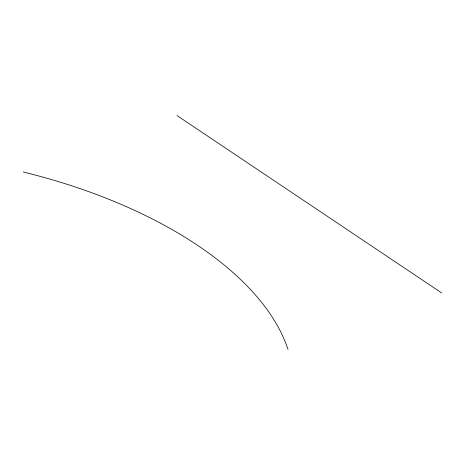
<?xml version="1.0" encoding="UTF-8"?>
<svg xmlns="http://www.w3.org/2000/svg" width="465" height="465" viewBox="0 0 465 465"><rect width="100%" height="100%" fill="white"/><g stroke="black" fill="none" stroke-linecap="round" stroke-linejoin="round"><path stroke-width="0.7" d="M176.991 115.535L441.75 292.997M23.25 172.004A353.307 179.316 9.5 0 1 288.009 349.465"/></g></svg>
